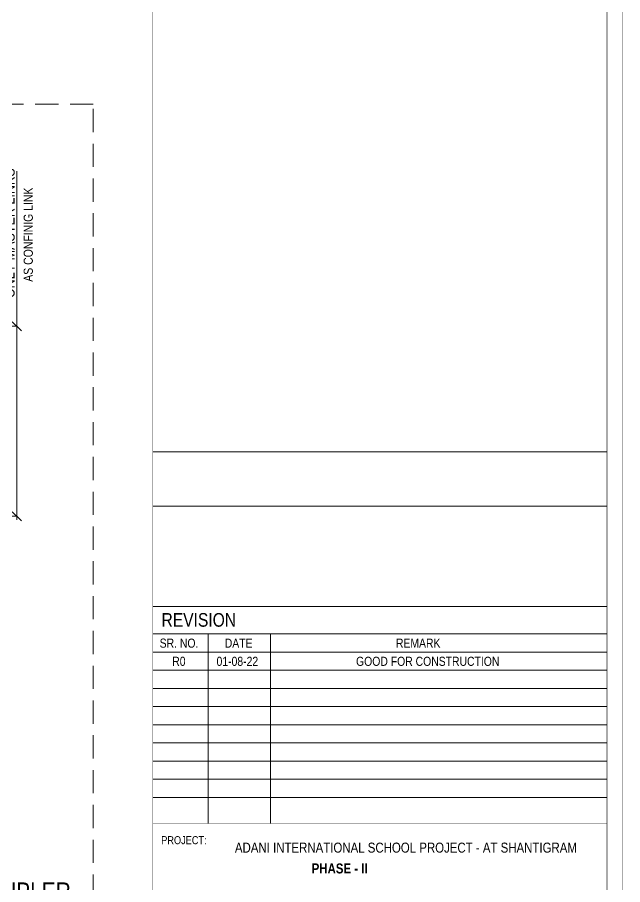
# Model space of a CAD drawing. Header units: millimetres. Extents: x 1112055 to 3390982, y -148532 to 766891.
# Drawn here: x 2640978 to 2657543, y 268359 to 292097 of the extents above; entities that cross this region are included whole.
import ezdxf
from ezdxf.enums import TextEntityAlignment as Align

# ---------------------------------------------------------------- set-up
doc = ezdxf.new("R2010")
doc.units = ezdxf.units.MM
doc.header["$PDMODE"] = 35
doc.header["$PDSIZE"] = -25
doc.linetypes.add('Hidden', pattern=[9.525, 6.35, -3.175])
for name, color, linetype, lineweight in [('B TITLE BLOCK', 250, 'Continuous', 0), ('B-COL NO', 7, 'Continuous', 5), ('B-P.C.C', 250, 'Continuous', 9), ('B-ST DIM', 250, 'Continuous', 18), ('tb text', 7, 'Continuous', 13)]:
    doc.layers.add(name, color=color, linetype=linetype, lineweight=lineweight)
doc.layers.add('FORMAT TEXT', color=7, linetype='Continuous')
doc.styles.add('Q1', font='g13f12d.shx', dxfattribs={"width": 0.8})
doc.styles.add('SWINC', font='swissc.ttf')
doc.dimstyles.new('BH-STD', dxfattribs={"dimscale": 0, "dimtxt": 230, "dimasz": 125, "dimexe": 0, "dimexo": 100, "dimgap": 50, "dimtad": 1, "dimdec": 0, "dimzin": 1, "dimdsep": 46, "dimtxsty": 'Q1', "dimblk": 'ARCHTICK', "dimcen": 1, "dimdle": 100, "dimclrd": 250, "dimclre": 250, "dimclrt": 256, "dimadec": 0, "dimazin": 0, "dimtfac": 1, "dimtdec": 0, "dimtix": 1, "dimtofl": 0, "dimtmove": 0, "dimatfit": 2, "dimfxl": 1, "dimtolj": 1, "dimtzin": 0, "dimlwd": 9, "dimlwe": 9, "dimarcsym": 0})

# ---------------------------------------------------------------- blocks, each defined once
blk = doc.blocks.new('_Oblique')
at = {"color": 0, "linetype": 'ByBlock', "lineweight": -2}
blk.add_line((-0.5, -0.5), (0.5, 0.5), dxfattribs=at)
blk = doc.blocks.new('*D2424')
at = {"layer": 'B-ST DIM', "lineweight": 0, "transparency": 16777216}
for p, q in [((2640963, 283642), (2640963, 287891)), ((2640079, 283642), (2640963, 283642)), ((2640963, 278342), (2640963, 283642)), ((2640079, 278442), (2640963, 278442))]:
    blk.add_line(p, q, dxfattribs=at)
at = {"layer": 'Defpoints', "color": 0, "transparency": 16777216}
for p in [(2639979, 283642), (2640963, 283642), (2639979, 278442)]:
    blk.add_point(p, dxfattribs=at)
at = {"layer": 'B-ST DIM', "lineweight": 0, "transparency": 16777216, "xscale": 250, "yscale": 250, "zscale": 250}
for p, rotation in [((2640963, 283642), 90), ((2640963, 278442), 270)]:
    blk.add_blockref('_Oblique', p, dxfattribs=dict(at, rotation=rotation))
at = {"layer": 'B-ST DIM', "color": 6, "transparency": 16777216, "insert": (2640756, 286189), "char_height": 300, "attachment_point": 5, "rotation": 90, "style": 'SWINC'}
blk.add_mtext('\\A1;ONLY MASTER LINKS ', dxfattribs=at)

msp = doc.modelspace()

# ---------------------------------------------------------------- linework, layer by layer
at = {"layer": 'B TITLE BLOCK', "color": 250, "lineweight": 0}
for p, q in [((2657114.1, 280206.9), (2644688.4, 280206.9)), ((2657114.1, 278715.8), (2644688.4, 278715.8)), ((2657114.1, 275967.7), (2644688.4, 275967.7)), ((2657114.1, 275222.2), (2644688.4, 275222.2)), ((2646199.9, 275222.2), (2646199.9, 270029.4)), ((2647903.2, 275222.2), (2647903.2, 270029.4)), ((2657114.1, 274725.2), (2644688.4, 274725.2)), ((2657114.1, 274228.1), (2644688.4, 274228.1)), ((2657114.1, 273731.1), (2644688.4, 273731.1)), ((2657114.1, 273234.1), (2644688.4, 273234.1)), ((2657114.1, 272737), (2644688.4, 272737)), ((2657114.1, 272240), (2644688.4, 272240)), ((2657114.1, 271743), (2644688.4, 271743)), ((2657114.1, 271246), (2644688.4, 271246)), ((2657114.1, 270748.9), (2644688.4, 270748.9))]:
    msp.add_line(p, q, dxfattribs=at)
at = {"layer": 'B TITLE BLOCK', "color": 1, "const_width": 8.39}
msp.add_lwpolyline([(2535293.6, 315829.5), (2657538.8, 315829.5), (2657538.8, 235498.8), (2535293.6, 235498.8)], close=True, dxfattribs=at)
at = {"layer": 'B TITLE BLOCK', "color": 250, "const_width": 8.14}
msp.add_lwpolyline([(2535718.2, 315404.9), (2657114.1, 315404.9), (2657114.1, 235923.4), (2535718.2, 235923.4)], close=True, dxfattribs=at)
at = {"layer": 'B TITLE BLOCK', "color": 250, "lineweight": 0, "const_width": 10.4}
for points in [[(2644688.5, 235923.4), (2657114.2, 235923.4), (2657114.1, 315404.9), (2644688.4, 315404.9)], [(2657114.1, 280206.9), (2644688.4, 280206.9), (2644688.4, 270029.4), (2657114.1, 270029.4)]]:
    msp.add_lwpolyline(points, close=True, dxfattribs=at)
at = {"layer": 'B-P.C.C', "linetype": 'Hidden', "lineweight": 0, "ltscale": 100}
msp.add_lwpolyline([(2643054.6, 289724.6), (2632093.4, 289724.6), (2632093.4, 266096.4), (2643054.6, 266096.4)], close=True, dxfattribs=at)

# ---------------------------------------------------------------- texts
at = {"layer": 'B-COL NO', "color": 17, "style": 'SWINC'}
msp.add_text('%%USPLICED USING TYPE-I COUPLER', height=500, dxfattribs=at).set_placement((2633086.9, 268419.3), align=Align.TOP_LEFT)
at = {"layer": 'B-ST DIM', "color": 0, "style": 'SWINC'}
msp.add_text('AS CONFINIG LINK', height=250, rotation=90, dxfattribs=at).set_placement((2641401, 284860.5))
at = {"layer": 'FORMAT TEXT', "style": 'SWINC'}
msp.add_text('REVISION', height=372.77, dxfattribs=at).set_placement((2644923.8, 275419.3))
at = {"layer": 'FORMAT TEXT', "lineweight": 15, "style": 'SWINC'}
for s, height, p in [('SR. NO.', 248.51, (2644873.3, 274844.9)), ('DATE', 248.51, (2646654.7, 274844.9)), ('REMARK', 248.51, (2651339, 274844.9)), ('R0', 248.51, (2645217.5, 274347.9)), ('01-08-22', 248.51, (2646429.3, 274347.9)), ('GOOD FOR CONSTRUCTION', 248.514, (2650247.8, 274347.9))]:
    msp.add_text(s, height=height, dxfattribs=at).set_placement(p)
at = {"layer": 'tb text', "color": 7, "style": 'SWINC'}
msp.add_text('PROJECT:', height=219.26, dxfattribs=at).set_placement((2644915.8, 269467.3))
at = {"layer": 'tb text', "char_height": 273.365, "width": 17607.774, "attachment_point": 1, "style": 'SWINC'}
for s, insert in [('ADANI INTERNATIONAL SCHOOL PROJECT - AT SHANTIGRAM', (2646932.1, 269509.6)), ('{\\fSwis721 Cn BT|b1|i0|c0|p34;PHASE - II}', (2649033, 268940.2))]:
    msp.add_mtext(s, dxfattribs=dict(at, insert=insert))

# ---------------------------------------------------------------- dimensions: what is measured, and where the dimension line sits
at = {"layer": 'B-ST DIM'}
dim = msp.add_linear_dim(base=(2640963, 283642.3), p1=(2639978.8, 278442.3), p2=(2639978.8, 283642.3), angle=90, text='ONLY MASTER LINKS ', dimstyle='BH-STD', override={"dimscale": 1, "dimtxt": 300, "dimasz": 250, "dimtxsty": 'SWINC', "dimblk1": 'Oblique', "dimblk2": 'Oblique', "dimsah": 1, "dimclrd": 256, "dimclre": 256, "dimclrt": 6, "dimlwd": 0, "dimlwe": 0}, dxfattribs=at)
dim.commit()
dim.dimension.update_dxf_attribs({"geometry": '*D2424', "text_midpoint": (2640963, 286189.5), "dimtype": 128})

doc.saveas('drawing.dxf')
